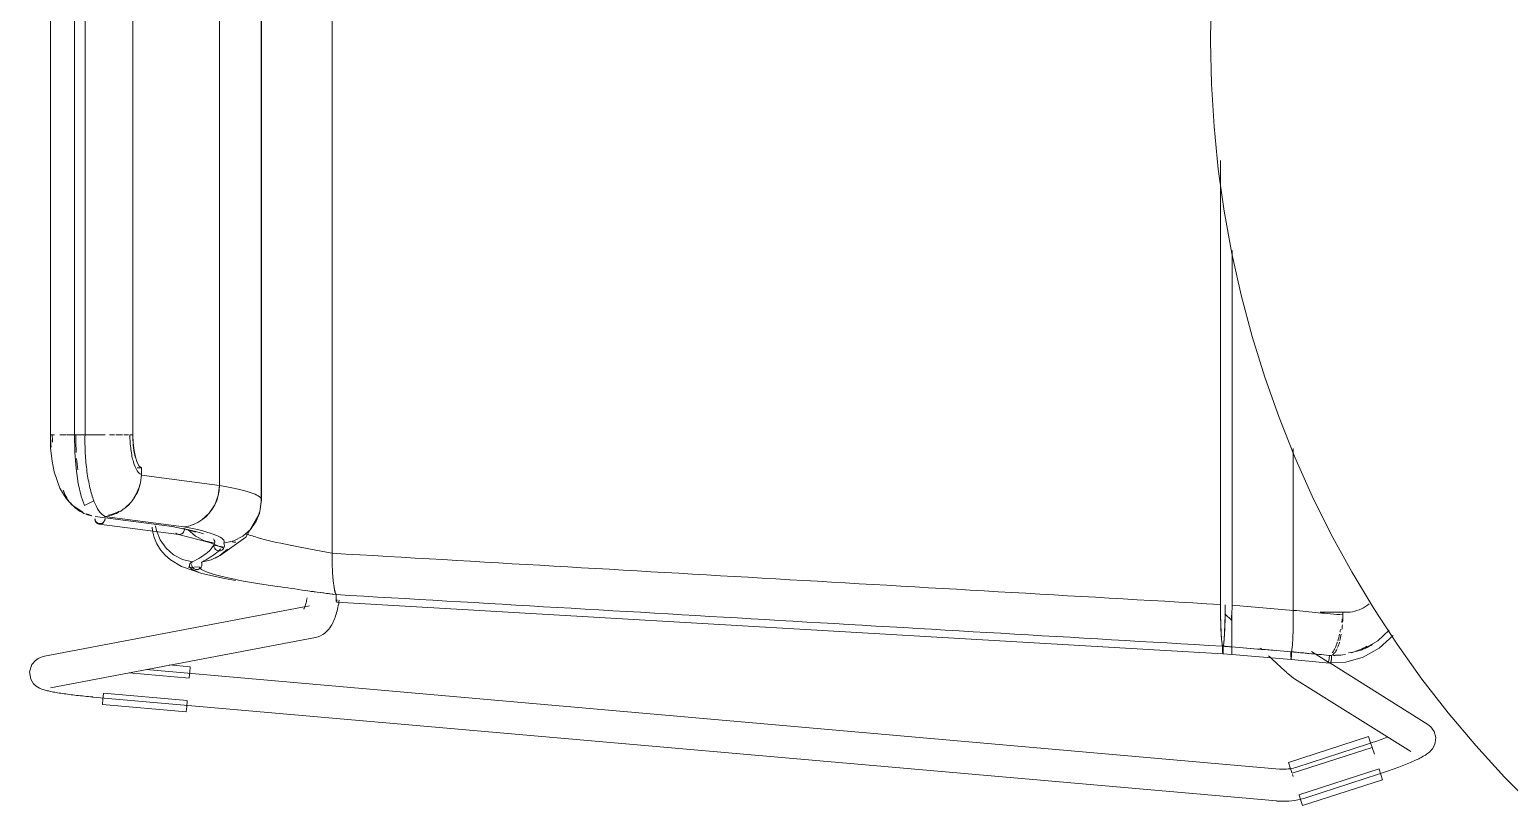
# Model space of a CAD drawing. Header units: millimetres. Extents: x 79795 to 317870, y -36033 to 97293.
# Drawn here: x 174335 to 174889, y 12019 to 12310 of the extents above; entities that cross this region are included whole.
import ezdxf

# ---------------------------------------------------------------- set-up
doc = ezdxf.new("R2010")
doc.units = ezdxf.units.MM
doc.header["$MEASUREMENT"] = 0
doc.layers.add('I-FURN', color=8, linetype='CONTINUOUS', lineweight=9)

msp = doc.modelspace()

# ---------------------------------------------------------------- linework, layer by layer
at = {"layer": 'I-FURN'}
for p, q in [((174448.06, 12497.27), (174448.06, 12113.87)), ((174448.06, 12113.87), (174448.06, 12497.27)), ((174421.55, 12477.97), (174421.55, 12133.18)), ((174421.55, 12133.18), (174421.55, 12477.97)), ((174405.96, 12471.93), (174405.96, 12139.22)), ((174405.96, 12139.22), (174405.96, 12471.93)), ((174342.59, 12453), (174342.59, 12158.15)), ((174351.63, 12453), (174351.63, 12158.15)), ((174355.59, 12158.15), (174355.59, 12453)), ((174373.43, 12453), (174373.43, 12158.15)), ((174373.49, 12158.15), (174373.49, 12453)), ((174421.71, 12133.72), (174421.71, 12438.52)), ((174777.19, 12314.21), (174777.09, 12305.57)), ((174777.09, 12305.57), (174777.41, 12289.58)), ((174777.41, 12289.58), (174778.37, 12273.61)), ((174778.37, 12273.61), (174779.97, 12257.69)), ((174780.79, 12260.89), (174780.79, 12094.62)), ((174780.79, 12094.62), (174780.79, 12260.89)), ((174779.97, 12257.69), (174782.2, 12241.85)), ((174782.2, 12241.85), (174785.07, 12226.11)), ((174785.07, 12226.11), (174788.56, 12210.49)), ((174785.11, 12227.19), (174785.11, 12094.36)), ((174785.11, 12094.36), (174785.11, 12227.19)), ((174788.56, 12210.49), (174792.67, 12195.03)), ((174792.67, 12195.03), (174797.4, 12179.75)), ((174797.4, 12179.75), (174802.73, 12164.66)), ((174802.73, 12164.66), (174808.67, 12149.81)), ((174342.59, 12158.15), (174342.7, 12153.12)), ((174342.59, 12158.15), (174342.76, 12158.15)), ((174344.08, 12158.15), (174342.61, 12158.15)), ((174348.69, 12158.15), (174346.11, 12158.15)), ((174348.84, 12158.15), (174351.87, 12158.15)), ((174351.87, 12158.15), (174348.86, 12158.15)), ((174351.63, 12158.15), (174351.72, 12151.61)), ((174351.63, 12158.15), (174351.7, 12158.15)), ((174355.48, 12158.15), (174351.63, 12158.15)), ((174351.7, 12158.15), (174351.89, 12158.15)), ((174351.89, 12158.15), (174352.2, 12158.15)), ((174352.2, 12158.15), (174352.59, 12158.15)), ((174352.59, 12158.15), (174353.04, 12158.15)), ((174353.04, 12158.15), (174353.53, 12158.15)), ((174353.53, 12158.15), (174354.03, 12158.15)), ((174354.03, 12158.15), (174354.51, 12158.15)), ((174354.51, 12158.15), (174354.92, 12158.15)), ((174354.92, 12158.15), (174355.25, 12158.15)), ((174355.25, 12158.15), (174355.48, 12158.15)), ((174355.56, 12158.15), (174359.56, 12158.15)), ((174359.37, 12158.15), (174355.56, 12158.15)), ((174363.12, 12158.15), (174359.57, 12158.15)), ((174366.59, 12158.15), (174364.75, 12158.15)), ((174369.58, 12158.15), (174367.11, 12158.15)), ((174371.9, 12158.15), (174370.16, 12158.15)), ((174373.6, 12155.11), (174373.49, 12158.15)), ((174373.92, 12152.26), (174373.6, 12155.11)), ((174342.7, 12153.12), (174343.21, 12148.3)), ((174343.21, 12148.3), (174344, 12144.26)), ((174351.72, 12151.61), (174352.21, 12145.48)), ((174374.43, 12149.77), (174373.92, 12152.26)), ((174375.1, 12147.78), (174374.43, 12149.77)), ((174375.89, 12146.43), (174375.1, 12147.78)), ((174808.07, 12092.42), (174808.07, 12152.97)), ((174808.07, 12152.97), (174808.07, 12092.42)), ((174808.67, 12149.81), (174815.19, 12135.2)), ((174344, 12144.26), (174346.12, 12138.21)), ((174352.21, 12145.48), (174353.05, 12139.86)), ((174375.08, 12145.79), (174376.75, 12145.79)), ((174376.75, 12145.79), (174375.89, 12146.43)), ((174376.68, 12143.08), (174376.75, 12145.79)), ((174405.96, 12139.22), (174376.68, 12143.08)), ((174346.12, 12138.21), (174348.52, 12134.33)), ((174353.05, 12139.86), (174354.15, 12135.17)), ((174405.48, 12135.45), (174405.96, 12139.22)), ((174348.52, 12134.33), (174350.81, 12131.86)), ((174350.81, 12131.86), (174354.71, 12129.18)), ((174354.15, 12135.17), (174355.31, 12131.72)), ((174355.31, 12131.72), (174358.85, 12133.48)), ((174402.08, 12128.79), (174404.16, 12131.9)), ((174404.16, 12131.9), (174405.48, 12135.45)), ((174421.71, 12133.72), (174420.91, 12128.68)), ((174421.55, 12133.18), (174421.08, 12129.39)), ((174421.08, 12129.39), (174421.55, 12133.18)), ((174815.19, 12135.2), (174822.3, 12120.86)), ((174354.71, 12129.18), (174354.9, 12129.08)), ((174359.34, 12127.54), (174389.03, 12123.69)), ((174362.87, 12127.08), (174365.31, 12126.76)), ((174362.88, 12127.51), (174392.58, 12123.67)), ((174399.34, 12126.3), (174402.08, 12128.79)), ((174420.84, 12128.53), (174415.73, 12119.88)), ((174419.71, 12125.82), (174417.54, 12122.69)), ((174417.55, 12122.68), (174419.72, 12125.82)), ((174420.91, 12128.68), (174419.54, 12125.51)), ((174421.08, 12129.39), (174419.71, 12125.82)), ((174419.72, 12125.82), (174421.08, 12129.39)), ((174360.9, 12124.7), (174390.67, 12120.84)), ((174380.68, 12123.57), (174380.82, 12122.15)), ((174380.82, 12122.15), (174381.48, 12119.65)), ((174382.34, 12122.3), (174381.97, 12124.04)), ((174381.97, 12124.04), (174382.34, 12122.29)), ((174382.34, 12122.29), (174383.74, 12118.78)), ((174394.54, 12122.44), (174388.25, 12123.82)), ((174389.61, 12121.37), (174390, 12121.08)), ((174390, 12121.08), (174390.44, 12120.89)), ((174390.44, 12120.89), (174390.91, 12120.83)), ((174390.59, 12120.86), (174402.21, 12117.89)), ((174390.91, 12120.83), (174391.38, 12120.89)), ((174391.38, 12120.89), (174391.82, 12121.08)), ((174391.82, 12121.08), (174392.2, 12121.38)), ((174392.2, 12121.38), (174392.5, 12121.76)), ((174392.5, 12121.76), (174392.69, 12122.21)), ((174392.69, 12122.21), (174392.77, 12122.7)), ((174392.77, 12122.7), (174392.74, 12123.2)), ((174394.07, 12122.68), (174396.95, 12120.18)), ((174396.98, 12121.68), (174394.54, 12122.44)), ((174396.95, 12120.18), (174400.34, 12118.42)), ((174414.67, 12120.18), (174411.28, 12118.43)), ((174411.28, 12118.42), (174414.67, 12120.18)), ((174417.54, 12122.69), (174414.67, 12120.18)), ((174414.67, 12120.18), (174417.55, 12122.68)), ((174822.3, 12120.86), (174829.97, 12106.82)), ((174381.48, 12119.65), (174382.51, 12117.28)), ((174382.51, 12117.28), (174383.89, 12115.08)), ((174383.74, 12118.78), (174385.91, 12115.7)), ((174383.89, 12115.08), (174385.57, 12113.11)), ((174385.91, 12115.7), (174388.74, 12113.22)), ((174400.34, 12118.42), (174404.06, 12117.53)), ((174402.21, 12117.89), (174407.53, 12115.72)), ((174403.77, 12116.85), (174407.66, 12116.02)), ((174403.86, 12116.57), (174403.9, 12117.06)), ((174403.89, 12117.06), (174403.86, 12116.56)), ((174403.94, 12116.07), (174403.86, 12116.57)), ((174403.86, 12116.56), (174403.94, 12116.07)), ((174404.06, 12117.53), (174403.89, 12117.06)), ((174403.9, 12117.06), (174404.06, 12117.53)), ((174404.14, 12115.62), (174403.94, 12116.07)), ((174403.94, 12116.07), (174404.14, 12115.62)), ((174404.46, 12115.24), (174404.14, 12115.62)), ((174404.14, 12115.62), (174404.46, 12115.24)), ((174404.86, 12114.95), (174404.46, 12115.24)), ((174404.46, 12115.24), (174404.86, 12114.94)), ((174405.32, 12114.76), (174404.86, 12114.95)), ((174404.86, 12114.94), (174405.32, 12114.75)), ((174405.81, 12114.69), (174405.32, 12114.76)), ((174405.32, 12114.75), (174405.81, 12114.69)), ((174406.3, 12114.76), (174405.81, 12114.69)), ((174405.81, 12114.69), (174406.3, 12114.75)), ((174408.95, 12115.35), (174406.11, 12112.96)), ((174406.11, 12112.94), (174408.95, 12115.35)), ((174415.73, 12119.88), (174406.19, 12112.9)), ((174406.76, 12114.95), (174406.3, 12114.76)), ((174406.3, 12114.75), (174406.76, 12114.94)), ((174407.16, 12115.24), (174406.76, 12114.95)), ((174406.76, 12114.94), (174407.17, 12115.24)), ((174407.48, 12115.62), (174407.16, 12115.24)), ((174407.17, 12115.24), (174407.48, 12115.62)), ((174407.68, 12116.07), (174407.48, 12115.62)), ((174407.48, 12115.62), (174407.68, 12116.07)), ((174407.56, 12117.53), (174411.28, 12118.42)), ((174407.56, 12117.53), (174407.72, 12117.06)), ((174407.73, 12117.06), (174407.56, 12117.53)), ((174407.76, 12116.57), (174407.68, 12116.07)), ((174407.68, 12116.07), (174407.76, 12116.56)), ((174407.72, 12117.06), (174407.76, 12116.57)), ((174407.76, 12116.56), (174407.73, 12117.06)), ((174385.57, 12113.11), (174387.53, 12111.37)), ((174387.53, 12111.37), (174391.65, 12108.86)), ((174388.74, 12113.22), (174392.06, 12111.48)), ((174392.06, 12111.48), (174395.69, 12110.57)), ((174394.77, 12109.66), (174394.44, 12108.5)), ((174395.56, 12109.11), (174395.48, 12109.6)), ((174395.48, 12109.6), (174395.56, 12109.11)), ((174395.52, 12110.1), (174395.69, 12110.57)), ((174395.69, 12110.57), (174395.52, 12110.1)), ((174395.75, 12108.66), (174395.56, 12109.11)), ((174395.56, 12109.11), (174395.75, 12108.65)), ((174399.26, 12109.06), (174399.06, 12108.61)), ((174399.06, 12108.6), (174399.27, 12109.05)), ((174402.79, 12111.31), (174399.17, 12110.52)), ((174399.17, 12110.52), (174402.79, 12111.3)), ((174399.17, 12110.52), (174399.32, 12110.05)), ((174399.33, 12110.05), (174399.17, 12110.52)), ((174399.35, 12109.55), (174399.26, 12109.06)), ((174399.27, 12109.05), (174399.36, 12109.55)), ((174399.32, 12110.05), (174399.35, 12109.55)), ((174399.36, 12109.55), (174399.33, 12110.05)), ((174406.11, 12112.96), (174402.79, 12111.31)), ((174402.79, 12111.3), (174406.11, 12112.94)), ((174406.19, 12112.9), (174404.44, 12112.01)), ((174448.06, 12113.87), (174448.11, 12110.11)), ((174448.12, 12110.1), (174448.06, 12113.8)), ((174448.11, 12110.11), (174448.27, 12106.57)), ((174448.27, 12106.57), (174448.12, 12110.04)), ((174391.65, 12108.86), (174399.27, 12106.19)), ((174394.44, 12108.5), (174398.29, 12108.69)), ((174396.06, 12108.27), (174395.75, 12108.66)), ((174395.75, 12108.65), (174396.06, 12108.26)), ((174396.45, 12107.97), (174396.06, 12108.27)), ((174396.06, 12108.26), (174396.45, 12107.96)), ((174396.91, 12107.77), (174396.45, 12107.97)), ((174396.45, 12107.96), (174396.91, 12107.77)), ((174397.39, 12107.7), (174396.91, 12107.77)), ((174396.91, 12107.77), (174397.39, 12107.69)), ((174397.88, 12107.76), (174397.39, 12107.7)), ((174397.39, 12107.69), (174397.88, 12107.75)), ((174398.34, 12107.94), (174397.88, 12107.76)), ((174397.88, 12107.75), (174398.34, 12107.94)), ((174398.74, 12108.23), (174398.34, 12107.94)), ((174398.34, 12107.94), (174398.74, 12108.23)), ((174399.06, 12108.61), (174398.74, 12108.23)), ((174398.74, 12108.23), (174399.06, 12108.6)), ((174399.27, 12106.19), (174407.79, 12104.3)), ((174407.79, 12104.3), (174411.86, 12103.57)), ((174448.27, 12106.57), (174448.51, 12103.47)), ((174448.51, 12103.47), (174448.27, 12106.52)), ((174448.51, 12103.47), (174448.82, 12100.97)), ((174448.82, 12100.97), (174448.51, 12103.44)), ((174829.97, 12106.82), (174838.19, 12093.1)), ((174448.82, 12100.97), (174449.18, 12099.23)), ((174449.19, 12099.23), (174448.82, 12100.96)), ((174449.18, 12099.23), (174449.59, 12098.32)), ((174449.59, 12098.32), (174449.19, 12099.23)), ((174449.57, 12097.85), (174449.56, 12097.36)), ((174449.56, 12097.35), (174449.57, 12097.85)), ((174449.59, 12098.32), (174449.57, 12097.85)), ((174449.57, 12097.85), (174449.59, 12098.32)), ((174439.69, 12094.06), (174340.4, 12075.24)), ((174437.46, 12092.84), (174437.48, 12092.86)), ((174437.48, 12092.86), (174437.52, 12092.93)), ((174437.52, 12092.93), (174437.57, 12093.02)), ((174437.57, 12093.02), (174437.64, 12093.17)), ((174437.64, 12093.17), (174437.73, 12093.37)), ((174437.73, 12093.37), (174437.83, 12093.6)), ((174437.83, 12093.6), (174437.93, 12093.87)), ((174437.93, 12093.87), (174438.03, 12094.17)), ((174438.03, 12094.17), (174438.14, 12094.51)), ((174438.14, 12094.51), (174438.25, 12094.87)), ((174438.25, 12094.87), (174438.36, 12095.27)), ((174438.36, 12095.27), (174438.46, 12095.69)), ((174438.46, 12095.69), (174438.57, 12096.14)), ((174438.57, 12096.14), (174438.67, 12096.61)), ((174438.67, 12096.61), (174438.77, 12097.1)), ((174449.56, 12097.36), (174449.57, 12096.86)), ((174449.57, 12096.86), (174449.56, 12097.35)), ((174449.57, 12096.86), (174449.59, 12096.41)), ((174449.59, 12096.41), (174449.57, 12096.86)), ((174449.59, 12096.41), (174449.63, 12096.02)), ((174449.63, 12096.02), (174449.59, 12096.41)), ((174449.63, 12096.02), (174449.67, 12095.73)), ((174449.67, 12095.72), (174449.63, 12096.02)), ((174449.77, 12095.46), (174449.83, 12095.52)), ((174449.83, 12095.52), (174449.77, 12095.46)), ((174781.68, 12076.17), (174449.77, 12095.46)), ((174449.88, 12095.71), (174449.92, 12096)), ((174449.92, 12095.99), (174449.88, 12095.7)), ((174449.92, 12096), (174449.96, 12096.38)), ((174449.96, 12096.37), (174449.92, 12095.99)), ((174449.96, 12092.22), (174450.13, 12092.86)), ((174450.13, 12092.86), (174450.28, 12093.52)), ((174450.28, 12093.52), (174450.42, 12094.19)), ((174450.42, 12094.19), (174450.56, 12094.87)), ((174450.56, 12094.87), (174450.68, 12095.56)), ((174450.68, 12095.56), (174450.8, 12096.27)), ((174780.79, 12094.62), (174780.82, 12090.84)), ((174782.55, 12090.83), (174782.58, 12094.51)), ((174785.11, 12094.36), (174785.1, 12090.57)), ((174785.1, 12090.57), (174785.11, 12094.36)), ((174808.05, 12088.65), (174808.07, 12092.42)), ((174838.19, 12093.1), (174846.96, 12079.72)), ((174447.62, 12086.44), (174447.94, 12086.98)), ((174447.94, 12086.98), (174448.23, 12087.51)), ((174448.23, 12087.51), (174448.5, 12088.07)), ((174448.5, 12088.07), (174448.75, 12088.63)), ((174448.75, 12088.63), (174448.99, 12089.2)), ((174448.99, 12089.2), (174449.21, 12089.78)), ((174449.21, 12089.78), (174449.42, 12090.37)), ((174449.42, 12090.37), (174449.61, 12090.97)), ((174449.61, 12090.97), (174449.79, 12091.59)), ((174449.79, 12091.59), (174449.96, 12092.22)), ((174780.82, 12090.84), (174780.89, 12087.27)), ((174780.89, 12087.27), (174781.02, 12084.14)), ((174782.35, 12084.16), (174782.47, 12087.28)), ((174782.43, 12091.13), (174785.1, 12088.56)), ((174782.47, 12087.28), (174782.55, 12090.83)), ((174784.99, 12087.01), (174784.98, 12090.57)), ((174784.98, 12090.57), (174784.99, 12087.01)), ((174785.1, 12087), (174785.09, 12083.87)), ((174785.09, 12083.87), (174785.1, 12087)), ((174785.1, 12090.57), (174785.1, 12087.01)), ((174785.1, 12087), (174785.1, 12090.57)), ((174807.97, 12085.12), (174808.05, 12088.56)), ((174808.05, 12088.56), (174807.97, 12085.05)), ((174808.07, 12092.3), (174808.05, 12088.65)), ((174818.11, 12091.71), (174827.87, 12091.71)), ((174826.63, 12091.76), (174826.63, 12090.72)), ((174342.64, 12063.45), (174441.93, 12082.27)), ((174441.93, 12082.27), (174442.91, 12082.52)), ((174442.91, 12082.52), (174443.81, 12082.89)), ((174443.81, 12082.89), (174444.6, 12083.33)), ((174444.6, 12083.33), (174445.29, 12083.81)), ((174445.29, 12083.81), (174445.88, 12084.32)), ((174445.88, 12084.32), (174446.4, 12084.84)), ((174446.4, 12084.84), (174446.86, 12085.37)), ((174446.86, 12085.37), (174447.26, 12085.9)), ((174447.26, 12085.9), (174447.62, 12086.44)), ((174781.02, 12084.14), (174781.18, 12081.64)), ((174781.18, 12081.64), (174781.37, 12079.89)), ((174781.99, 12079.91), (174782.18, 12081.66)), ((174782.18, 12081.66), (174782.35, 12084.16)), ((174785.01, 12081.39), (174784.99, 12083.89)), ((174784.99, 12083.88), (174785.01, 12081.38)), ((174785.02, 12079.64), (174785.01, 12081.39)), ((174785.01, 12081.38), (174785.02, 12079.63)), ((174785.08, 12081.37), (174785.06, 12079.62)), ((174785.06, 12079.62), (174785.08, 12081.37)), ((174785.09, 12083.87), (174785.08, 12081.37)), ((174785.08, 12081.37), (174785.09, 12083.87)), ((174807.71, 12079.54), (174807.86, 12082.02)), ((174807.86, 12081.98), (174807.71, 12079.54)), ((174807.86, 12082.02), (174807.97, 12085.12)), ((174807.97, 12085.05), (174807.86, 12082.02)), ((174839.7, 12081), (174843.92, 12085.03)), ((174840.28, 12078.32), (174845.43, 12083.06)), ((174781.37, 12079.89), (174781.58, 12079)), ((174781.58, 12079), (174781.57, 12078.53)), ((174781.57, 12078.53), (174781.57, 12078.04)), ((174781.57, 12078.04), (174781.58, 12077.55)), ((174781.58, 12077.55), (174781.59, 12077.1)), ((174781.59, 12077.1), (174781.61, 12076.72)), ((174781.61, 12076.72), (174781.63, 12076.42)), ((174781.63, 12076.42), (174781.66, 12076.23)), ((174781.66, 12076.23), (174781.68, 12076.17)), ((174781.68, 12076.17), (174781.71, 12076.24)), ((174781.68, 12076.16), (174785.04, 12075.9)), ((174781.71, 12076.24), (174781.74, 12076.43)), ((174781.74, 12076.43), (174781.76, 12076.72)), ((174781.76, 12076.72), (174781.78, 12077.1)), ((174781.78, 12079.01), (174781.99, 12079.91)), ((174781.79, 12078.54), (174781.78, 12079.01)), ((174781.78, 12077.1), (174781.79, 12077.56)), ((174781.79, 12078.05), (174781.79, 12078.54)), ((174781.79, 12077.56), (174781.79, 12078.05)), ((174785.03, 12078.27), (174785.04, 12078.74)), ((174785.04, 12078.74), (174785.03, 12078.27)), ((174785.03, 12077.77), (174785.03, 12078.27)), ((174785.03, 12078.27), (174785.03, 12077.77)), ((174785.03, 12077.28), (174785.03, 12077.77)), ((174785.03, 12077.77), (174785.03, 12077.28)), ((174785.04, 12076.83), (174785.03, 12077.28)), ((174785.03, 12077.28), (174785.04, 12076.83)), ((174785.04, 12076.45), (174785.04, 12076.83)), ((174785.04, 12076.83), (174785.04, 12076.44)), ((174785.04, 12076.15), (174785.04, 12076.45)), ((174785.04, 12076.44), (174785.04, 12076.15)), ((174785.05, 12076.15), (174785.04, 12075.96)), ((174785.04, 12075.97), (174785.04, 12076.15)), ((174785.04, 12076.15), (174785.04, 12075.96)), ((174785.04, 12075.96), (174785.05, 12076.15)), ((174785.04, 12075.9), (174785.04, 12075.97)), ((174785.04, 12075.96), (174785.04, 12075.9)), ((174785.04, 12075.96), (174785.04, 12075.89)), ((174785.04, 12075.89), (174785.04, 12075.96)), ((174807.24, 12074.07), (174785.04, 12075.89)), ((174785.06, 12079.62), (174785.05, 12078.73)), ((174785.05, 12078.73), (174785.06, 12079.62)), ((174785.05, 12078.73), (174785.05, 12078.26)), ((174785.05, 12078.26), (174785.05, 12078.73)), ((174785.05, 12078.26), (174785.05, 12077.77)), ((174785.05, 12077.76), (174785.05, 12078.26)), ((174785.05, 12077.77), (174785.05, 12077.28)), ((174785.05, 12077.27), (174785.05, 12077.76)), ((174785.05, 12077.28), (174785.05, 12076.83)), ((174785.05, 12076.82), (174785.05, 12077.27)), ((174785.05, 12076.83), (174785.05, 12076.44)), ((174785.05, 12076.44), (174785.05, 12076.82)), ((174785.05, 12076.44), (174785.05, 12076.15)), ((174785.05, 12076.15), (174785.05, 12076.44)), ((174796.29, 12077.8), (174795.78, 12078.28)), ((174807.14, 12076.43), (174807.15, 12076.91)), ((174807.15, 12076.9), (174807.14, 12076.43)), ((174807.14, 12076.43), (174807.14, 12075.93)), ((174807.14, 12075.94), (174807.14, 12076.43)), ((174807.14, 12075.45), (174807.14, 12075.94)), ((174807.14, 12075.93), (174807.14, 12075.44)), ((174807.34, 12076.92), (174807.53, 12077.81)), ((174807.53, 12077.8), (174807.34, 12076.92)), ((174807.34, 12076.45), (174807.34, 12076.92)), ((174807.34, 12076.92), (174807.34, 12076.45)), ((174807.35, 12075.95), (174807.34, 12076.45)), ((174807.34, 12076.45), (174807.35, 12075.95)), ((174807.34, 12075.46), (174807.35, 12075.95)), ((174807.35, 12075.95), (174807.34, 12075.46)), ((174807.53, 12077.81), (174807.71, 12079.54)), ((174807.71, 12079.52), (174807.53, 12077.81)), ((174821.33, 12072.95), (174814.88, 12076.99)), ((174833.87, 12077.63), (174839.7, 12081)), ((174834.27, 12074.93), (174840.28, 12078.32)), ((174846.96, 12079.72), (174856.26, 12066.7)), ((174335.64, 12072.1), (174334.81, 12069.35)), ((174335.64, 12072.1), (174336.97, 12073.68)), ((174336.97, 12073.68), (174338.05, 12074.43)), ((174338.05, 12074.43), (174338.85, 12074.8)), ((174338.85, 12074.8), (174339.47, 12075.02)), ((174339.47, 12075.02), (174339.99, 12075.15)), ((174339.99, 12075.15), (174340.4, 12075.24)), ((174802.86, 12032.98), (174378.51, 12070.26)), ((174394.99, 12071.31), (174387.09, 12072)), ((174394.99, 12071.31), (174394.81, 12069.27)), ((174799.26, 12074.98), (174798.77, 12075.44)), ((174799.73, 12074.54), (174799.26, 12074.98)), ((174800.2, 12074.1), (174799.73, 12074.54)), ((174800.67, 12073.66), (174800.2, 12074.1)), ((174801.12, 12073.24), (174800.67, 12073.66)), ((174801.56, 12072.83), (174801.12, 12073.24)), ((174802, 12072.42), (174801.56, 12072.83)), ((174802.42, 12072.03), (174802, 12072.42)), ((174802.84, 12071.65), (174802.42, 12072.03)), ((174803.24, 12071.28), (174802.84, 12071.65)), ((174803.63, 12070.93), (174803.24, 12071.28)), ((174804.01, 12070.58), (174803.63, 12070.93)), ((174804.37, 12070.26), (174804.01, 12070.58)), ((174804.72, 12069.94), (174804.37, 12070.26)), ((174807.16, 12074.99), (174807.14, 12075.45)), ((174807.14, 12075.44), (174807.16, 12074.99)), ((174807.17, 12074.61), (174807.19, 12074.32)), ((174807.19, 12074.32), (174807.17, 12074.61)), ((174807.19, 12074.32), (174807.22, 12074.13)), ((174807.22, 12074.13), (174807.19, 12074.32)), ((174807.22, 12074.13), (174807.24, 12074.07)), ((174807.24, 12074.07), (174807.22, 12074.13)), ((174807.27, 12074.14), (174807.24, 12074.07)), ((174807.24, 12074.07), (174807.27, 12074.13)), ((174821.73, 12072.64), (174807.24, 12074.07)), ((174807.27, 12074.13), (174807.29, 12074.32)), ((174807.29, 12074.32), (174807.31, 12074.62)), ((174807.31, 12074.62), (174807.29, 12074.33)), ((174807.33, 12075.01), (174807.31, 12074.62)), ((174807.31, 12074.62), (174807.33, 12075)), ((174807.33, 12075), (174807.34, 12075.46)), ((174807.34, 12075.46), (174807.33, 12075.01)), ((174820.84, 12072.77), (174827.75, 12073.05)), ((174858.47, 12049.68), (174821.7, 12072.71)), ((174827.75, 12073.05), (174834.27, 12074.93)), ((174334.81, 12069.35), (174335.29, 12066.59)), ((174335.29, 12066.59), (174336.33, 12064.94)), ((174336.33, 12064.94), (174337.24, 12064.08)), ((174372.14, 12069.05), (174394.62, 12067.08)), ((174394.81, 12069.27), (174394.63, 12067.2)), ((174805.06, 12069.64), (174804.72, 12069.94)), ((174805.38, 12069.35), (174805.06, 12069.64)), ((174805.69, 12069.08), (174805.38, 12069.35)), ((174805.99, 12068.82), (174805.69, 12069.08)), ((174806.26, 12068.58), (174805.99, 12068.82)), ((174806.53, 12068.35), (174806.26, 12068.58)), ((174806.78, 12068.13), (174806.53, 12068.35)), ((174807.02, 12067.93), (174806.78, 12068.13)), ((174807.25, 12067.74), (174807.02, 12067.93)), ((174807.48, 12067.56), (174807.25, 12067.74)), ((174807.7, 12067.39), (174807.48, 12067.56)), ((174807.93, 12067.22), (174807.7, 12067.39)), ((174808.19, 12067.03), (174807.93, 12067.22)), ((174808.51, 12066.82), (174808.19, 12067.03)), ((174808.51, 12066.82), (174852.09, 12039.51)), ((174856.26, 12066.7), (174866.06, 12054.06)), ((174337.24, 12064.08), (174337.95, 12063.61)), ((174337.95, 12063.61), (174338.51, 12063.3)), ((174338.51, 12063.3), (174338.98, 12063.09)), ((174338.98, 12063.09), (174339.41, 12062.92)), ((174339.41, 12062.92), (174339.81, 12062.78)), ((174339.81, 12062.78), (174340.21, 12062.65)), ((174340.21, 12062.65), (174340.6, 12062.54)), ((174340.6, 12062.54), (174341.01, 12062.43)), ((174341.01, 12062.43), (174341.42, 12062.32)), ((174341.42, 12062.32), (174341.85, 12062.22)), ((174341.85, 12062.22), (174342.29, 12062.13)), ((174342.29, 12062.13), (174342.75, 12062.03)), ((174342.75, 12062.03), (174343.23, 12061.93)), ((174343.23, 12061.93), (174343.72, 12061.84)), ((174343.72, 12061.84), (174344.24, 12061.74)), ((174344.24, 12061.74), (174344.77, 12061.65)), ((174344.77, 12061.65), (174345.32, 12061.56)), ((174345.32, 12061.56), (174345.89, 12061.47)), ((174345.89, 12061.47), (174346.48, 12061.37)), ((174346.48, 12061.37), (174347.08, 12061.28)), ((174347.08, 12061.28), (174347.7, 12061.19)), ((174347.7, 12061.19), (174348.33, 12061.1)), ((174348.33, 12061.1), (174348.98, 12061.01)), ((174348.98, 12061.01), (174349.65, 12060.93)), ((174349.65, 12060.93), (174350.32, 12060.84)), ((174350.32, 12060.84), (174351.01, 12060.75)), ((174351.01, 12060.75), (174351.71, 12060.67)), ((174351.71, 12060.67), (174352.42, 12060.59)), ((174352.42, 12060.59), (174353.13, 12060.5)), ((174353.13, 12060.5), (174353.86, 12060.42)), ((174353.86, 12060.42), (174354.59, 12060.35)), ((174354.59, 12060.35), (174355.33, 12060.27)), ((174355.33, 12060.27), (174356.08, 12060.2)), ((174356.08, 12060.2), (174356.83, 12060.12)), ((174356.83, 12060.12), (174357.58, 12060.05)), ((174357.58, 12060.05), (174358.33, 12059.99)), ((174358.33, 12059.99), (174358.49, 12059.97)), ((174358.49, 12059.97), (174801.81, 12021.03)), ((174362.09, 12057.16), (174362.27, 12059.2)), ((174362.27, 12059.2), (174362.45, 12061.27)), ((174393.88, 12058.63), (174362.46, 12061.39)), ((174393.5, 12054.4), (174362.09, 12057.16)), ((174393.68, 12056.44), (174393.5, 12054.4)), ((174393.86, 12058.51), (174393.68, 12056.44)), ((174866.06, 12054.06), (174876.37, 12041.82)), ((174859.59, 12048.79), (174858.47, 12049.68)), ((174859.59, 12048.79), (174860.81, 12047.06)), ((174836.28, 12045.15), (174806.27, 12035.46)), ((174836.23, 12042.43), (174809.42, 12033.72)), ((174836.56, 12042.54), (174836.23, 12042.43)), ((174836.28, 12045.15), (174836.91, 12043.2)), ((174837.25, 12042.77), (174836.56, 12042.54)), ((174836.91, 12043.2), (174837.55, 12041.23)), ((174837.94, 12043), (174837.25, 12042.77)), ((174838.63, 12043.23), (174837.94, 12043)), ((174839.31, 12043.47), (174838.63, 12043.23)), ((174839.98, 12043.7), (174839.31, 12043.47)), ((174840.65, 12043.94), (174839.98, 12043.7)), ((174841.3, 12044.17), (174840.65, 12043.94)), ((174841.95, 12044.41), (174841.3, 12044.17)), ((174842.59, 12044.64), (174841.95, 12044.41)), ((174843.21, 12044.88), (174842.59, 12044.64)), ((174861.23, 12042.85), (174860.7, 12041.47)), ((174860.81, 12047.06), (174861.4, 12044.83)), ((174861.4, 12044.83), (174861.23, 12042.85)), ((174807.58, 12031.42), (174837.59, 12041.11)), ((174838.42, 12038.53), (174837.62, 12041.01)), ((174855.48, 12037.09), (174855.02, 12036.86)), ((174855.92, 12037.31), (174855.48, 12037.09)), ((174856.34, 12037.54), (174855.92, 12037.31)), ((174856.76, 12037.77), (174856.34, 12037.54)), ((174857.16, 12038.01), (174856.76, 12037.77)), ((174857.55, 12038.25), (174857.16, 12038.01)), ((174857.93, 12038.51), (174857.55, 12038.25)), ((174858.32, 12038.79), (174857.93, 12038.51)), ((174858.73, 12039.1), (174858.32, 12038.79)), ((174859.15, 12039.47), (174858.73, 12039.1)), ((174859.62, 12039.93), (174859.15, 12039.47)), ((174860.14, 12040.56), (174859.62, 12039.93)), ((174860.7, 12041.47), (174860.14, 12040.56)), ((174876.37, 12041.82), (174887.16, 12030.01)), ((174802.88, 12032.97), (174802.86, 12032.98)), ((174803.54, 12032.93), (174802.88, 12032.97)), ((174804.2, 12032.91), (174803.54, 12032.93)), ((174804.87, 12032.92), (174804.2, 12032.91)), ((174805.53, 12032.96), (174804.87, 12032.92)), ((174806.19, 12033.02), (174805.53, 12032.96)), ((174806.84, 12033.11), (174806.19, 12033.02)), ((174806.9, 12033.51), (174806.27, 12035.46)), ((174807.49, 12033.22), (174806.84, 12033.11)), ((174807.27, 12032.39), (174806.9, 12033.51)), ((174807.54, 12031.54), (174807.27, 12032.39)), ((174808.14, 12033.36), (174807.49, 12033.22)), ((174808.78, 12033.53), (174808.14, 12033.36)), ((174809.42, 12033.72), (174808.78, 12033.53)), ((174840.19, 12033.04), (174810.19, 12023.35)), ((174840.23, 12032.92), (174840.87, 12030.95)), ((174841.14, 12031.42), (174840.4, 12031.17)), ((174841.87, 12031.66), (174841.14, 12031.42)), ((174842.61, 12031.91), (174841.87, 12031.66)), ((174843.33, 12032.16), (174842.61, 12031.91)), ((174844.06, 12032.41), (174843.33, 12032.16)), ((174844.77, 12032.67), (174844.06, 12032.41)), ((174845.48, 12032.92), (174844.77, 12032.67)), ((174846.18, 12033.18), (174845.48, 12032.92)), ((174846.87, 12033.43), (174846.18, 12033.18)), ((174847.54, 12033.69), (174846.87, 12033.43)), ((174848.21, 12033.94), (174847.54, 12033.69)), ((174848.86, 12034.19), (174848.21, 12033.94)), ((174849.5, 12034.45), (174848.86, 12034.19)), ((174850.13, 12034.7), (174849.5, 12034.45)), ((174850.74, 12034.94), (174850.13, 12034.7)), ((174851.34, 12035.19), (174850.74, 12034.94)), ((174851.91, 12035.44), (174851.34, 12035.19)), ((174852.48, 12035.68), (174851.91, 12035.44)), ((174853.02, 12035.92), (174852.48, 12035.68)), ((174853.55, 12036.16), (174853.02, 12035.92)), ((174854.06, 12036.39), (174853.55, 12036.16)), ((174854.55, 12036.63), (174854.06, 12036.39)), ((174855.02, 12036.86), (174854.55, 12036.63)), ((174807.99, 12030.16), (174807.71, 12031.01)), ((174841.5, 12029), (174811.49, 12019.31)), ((174813.12, 12022.31), (174839.94, 12031.02)), ((174840.4, 12031.17), (174839.94, 12031.02)), ((174840.87, 12030.95), (174841.5, 12029)), ((174887.16, 12030.01), (174898.41, 12018.63)), ((174801.81, 12021.02), (174802.95, 12020.95)), ((174802.95, 12020.95), (174804.09, 12020.91)), ((174804.09, 12020.91), (174805.23, 12020.93)), ((174805.23, 12020.93), (174806.37, 12020.99)), ((174806.37, 12020.99), (174807.51, 12021.09)), ((174807.51, 12021.09), (174808.64, 12021.24)), ((174808.64, 12021.24), (174809.77, 12021.44)), ((174809.77, 12021.44), (174810.88, 12021.68)), ((174810.86, 12021.26), (174810.22, 12023.23)), ((174811.49, 12019.31), (174810.86, 12021.26)), ((174810.88, 12021.68), (174811.99, 12021.97)), ((174811.99, 12021.97), (174813.08, 12022.29)), ((174813.08, 12022.29), (174813.12, 12022.31))]:
    msp.add_line(p, q, dxfattribs=at)
for centre, major_axis, ratio, start_param, end_param in [((174346.87, 12158.15), (0, -12.4), 0.287441, 4.712389, 4.932602), ((174358.34, 12158.15), (-15.75, 0), 0.000004, 2.669107, 2.851347), ((174390.89, 12139.35), (0, 15.78), 0.955139, 3.737469, 4.704147), ((174390.89, 12139.35), (0, 15.78), 0.955139, 3.499117, 3.737346), ((174390.9, 12122.79), (0, 1.96), 0.955139, 2.379629, 4.923331), ((174390.89, 12139.35), (0, 15.78), 0.955139, 3.254129, 3.495629)]:
    msp.add_ellipse(centre, major_axis=major_axis, ratio=ratio, start_param=start_param, end_param=end_param, dxfattribs=at)
for points in [[(174342.87, 12153.55), (174342.74, 12155.02), (174342.67, 12156.57), (174342.68, 12158.15)], [(174352.26, 12151.55), (174352.15, 12153.73), (174352.12, 12155.93), (174352.16, 12158.15)], [(174376.67, 12143.33), (174376.11, 12143.45), (174375.01, 12144.4), (174373.61, 12147.72), (174372.65, 12152.52), (174372.39, 12156.25), (174372.36, 12158.15)], [(174373.44, 12157.31), (174373.5, 12154.53), (174373.86, 12151.99), (174374.38, 12149.77)], [(174352.84, 12144.99), (174352.66, 12146.41), (174352.49, 12147.86), (174352.38, 12149.33)], [(174362.88, 12127.51), (174364.12, 12127.66), (174366.5, 12128.24), (174369.84, 12130.01), (174372.67, 12132.54), (174374.87, 12135.68), (174376.28, 12139.28), (174376.64, 12141.78), (174376.68, 12143.08)], [(174362.89, 12127.72), (174362.16, 12128.07), (174360.75, 12129.38), (174359.49, 12131.85), (174358.92, 12133.31)], [(174421.55, 12133.18), (174421.65, 12133.36), (174421.71, 12133.54), (174421.71, 12133.72)], [(174358, 12127.98), (174357.32, 12128.14), (174356.65, 12128.34), (174355.99, 12128.59)], [(174368.39, 12129.5), (174367.13, 12128.8), (174365.77, 12128.4), (174364.38, 12128.06)], [(174399.9, 12121.07), (174398.01, 12121.73), (174395.2, 12122.38), (174392.16, 12123.04)], [(174407.56, 12117.53), (174408.11, 12118.56), (174406.14, 12120.6), (174398.08, 12122.65), (174392.58, 12123.67)], [(174404.06, 12117.53), (174404.35, 12118.08), (174404.21, 12118.62), (174403.64, 12119.17)], [(174412.03, 12117.92), (174411.56, 12117.98), (174411.09, 12118.03), (174410.63, 12118.09)], [(174614.3, 12104.21), (174558.84, 12107.4), (174503.42, 12110.6), (174448.06, 12113.8)], [(174780.79, 12094.62), (174725.26, 12097.82), (174669.73, 12101.01), (174614.3, 12104.21)], [(174449.57, 12098.34), (174446.45, 12098.73), (174443.29, 12099.13), (174440.17, 12099.53)], [(174449.59, 12098.32), (174504.82, 12095.1), (174615.42, 12088.66), (174726.18, 12082.22), (174781.58, 12079)], [(174796.6, 12093.33), (174792.77, 12093.67), (174788.94, 12094.01), (174785.11, 12094.36)], [(174808.07, 12092.3), (174804.25, 12092.64), (174800.43, 12092.98), (174796.6, 12093.33)], [(174826.63, 12090.72), (174823.6, 12090.98), (174817.46, 12091.52), (174811.21, 12092.11), (174808.07, 12092.42)], [(174826.21, 12087.88), (174826.28, 12088.35), (174826.33, 12088.83), (174826.38, 12089.3)], [(174826.46, 12087), (174826.41, 12086.39), (174826.34, 12085.79), (174826.27, 12085.2)], [(174826.63, 12090.72), (174826.62, 12089.77), (174826.58, 12088.84), (174826.53, 12087.94)], [(174828.14, 12091.71), (174827.64, 12091.7), (174827.13, 12091.72), (174826.63, 12091.76)], [(174824.71, 12080.93), (174824.96, 12081.74), (174825.19, 12082.61), (174825.41, 12083.53)], [(174826.02, 12083.51), (174825.88, 12082.67), (174825.72, 12081.86), (174825.53, 12081.13)], [(174825.56, 12084.19), (174825.63, 12084.52), (174825.7, 12084.86), (174825.77, 12085.2)], [(174785.05, 12078.73), (174784.47, 12078.78), (174783.32, 12078.87), (174782.16, 12078.96), (174781.58, 12079)], [(174781.78, 12079.01), (174781.8, 12078.42), (174781.8, 12076.91), (174781.72, 12076.17), (174781.68, 12076.16)], [(174785.04, 12078.74), (174784.49, 12078.79), (174783.41, 12078.88), (174782.32, 12078.97), (174781.78, 12079.01)], [(174785.05, 12078.73), (174788.77, 12078.43), (174796.2, 12077.83), (174803.63, 12077.22), (174807.34, 12076.92)], [(174822.29, 12075.48), (174819.85, 12075.72), (174814.9, 12076.2), (174809.86, 12076.68), (174807.34, 12076.92)], [(174814.23, 12076.2), (174811.95, 12076.43), (174809.65, 12076.66), (174807.34, 12076.89)], [(174824.46, 12078.03), (174824.13, 12077.34), (174823.43, 12076.19), (174822.68, 12075.63), (174822.29, 12075.48)], [(174822.65, 12076.49), (174822.97, 12076.9), (174823.29, 12077.42), (174823.6, 12078.06)], [(174823.12, 12075.52), (174824.02, 12075.54), (174824.92, 12075.6), (174825.81, 12075.7)], [(174823.72, 12078.31), (174824.01, 12078.95), (174824.29, 12079.69), (174824.55, 12080.51)], [(174827.57, 12075.83), (174826.34, 12075.63), (174825.08, 12075.6), (174823.82, 12075.59)], [(174825.35, 12080.46), (174825.14, 12079.73), (174824.9, 12079.09), (174824.66, 12078.5)], [(174820.99, 12072.83), (174821.03, 12072.87), (174821.13, 12072.99), (174821.26, 12073.29), (174821.38, 12073.67), (174821.47, 12074.13), (174821.53, 12074.62), (174821.57, 12075.12), (174821.56, 12075.43), (174821.56, 12075.58)]]:
    msp.add_open_spline(points, degree=3, dxfattribs=at)
for points, knots in [([(174358.85, 12133.48), (174358.31, 12134.9), (174357.31, 12138.23), (174356.22, 12144.29), (174355.59, 12151.15), (174355.52, 12155.8), (174355.56, 12158.15)], [0.3397465, 0.3397465, 0.3397465, 0.3397465, 0.5, 0.6666667, 0.8333333, 0.9999948, 0.9999948, 0.9999948, 0.9999948]), ([(174347.43, 12137.28), (174347.62, 12136.76), (174348.18, 12135.42), (174348.92, 12134.16), (174349.45, 12133.44)], [0.260519, 0.260519, 0.260519, 0.260519, 0.3333333, 0.4544474, 0.4544474, 0.4544474, 0.4544474]), ([(174376.11, 12139.49), (174375.79, 12138.28), (174374.36, 12134.78), (174371.91, 12131.48), (174369.76, 12130.35)], [-0.8309955, -0.8309955, -0.8309955, -0.8309955, -0.6666667, -0.3333333, -0.3333333, -0.3333333, -0.3333333]), ([(174421.71, 12133.72), (174421.71, 12134.55), (174419.32, 12136.38), (174411.68, 12138.21), (174405.96, 12139.22)], [0.0892847, 0.0892847, 0.0892847, 0.0892847, 0.5, 1, 1, 1, 1]), ([(174350.08, 12132.64), (174350.87, 12131.7), (174352.69, 12130.02), (174355.5, 12128.43), (174357.42, 12127.96), (174358.15, 12127.8)], [0.5, 0.5, 0.5, 0.5, 0.6666667, 0.8333333, 0.9365189, 0.9365189, 0.9365189, 0.9365189]), ([(174359.3, 12126.66), (174359.29, 12126.52), (174359.31, 12126.3), (174359.38, 12126), (174359.47, 12125.74), (174359.66, 12125.42), (174359.95, 12125.1), (174360.3, 12124.87), (174360.65, 12124.73), (174360.96, 12124.68), (174361.24, 12124.68), (174361.5, 12124.71), (174361.75, 12124.79), (174362.01, 12124.9), (174362.32, 12125.09), (174362.64, 12125.41), (174362.88, 12125.81), (174362.99, 12126.17), (174363.04, 12126.43), (174363.06, 12126.59), (174363.06, 12126.66)], [0.1111111, 0.1111111, 0.1111111, 0.1111111, 0.1666667, 0.1944444, 0.2222222, 0.2777778, 0.3333333, 0.3888889, 0.4444444, 0.4791667, 0.5138889, 0.5486111, 0.5833333, 0.6180556, 0.6527778, 0.7222222, 0.7916667, 0.8263889, 0.8611111, 0.8888889, 0.8888889, 0.8888889, 0.8888889]), ([(174362.97, 12126.26), (174362.93, 12126.15), (174362.83, 12125.91), (174362.55, 12125.5), (174362.01, 12125.05), (174361.14, 12124.79), (174360.35, 12125.02), (174359.84, 12125.42), (174359.55, 12125.8), (174359.36, 12126.26), (174359.32, 12126.59), (174359.31, 12126.75)], [-0.8125, -0.8125, -0.8125, -0.8125, -0.765625, -0.71875, -0.625, -0.5, -0.375, -0.3125, -0.25, -0.1875, -0.125, -0.125, -0.125, -0.125]), ([(174448.06, 12113.87), (174442.67, 12114.85), (174431.89, 12116.79), (174421.18, 12119.23), (174416.93, 12120.69), (174415.78, 12121.17)], [0, 0, 0, 0, 0.25, 0.5, 0.625, 0.625, 0.625, 0.625]), ([(174395.69, 12110.57), (174398.09, 12111.73), (174401.52, 12113.82), (174403.3, 12115.92), (174403.77, 12116.85)], [0, 0, 0, 0, 0.5, 0.9025383, 0.9025383, 0.9025383, 0.9025383]), ([(174399.17, 12110.52), (174401.58, 12111.69), (174404.24, 12113.32), (174405.91, 12114.94), (174406.3, 12115.4)], [0, 0, 0, 0, 0.5, 0.6963068, 0.6963068, 0.6963068, 0.6963068]), ([(174397.9, 12106.8), (174397.27, 12107.03), (174394.36, 12108.29), (174394.13, 12109.55), (174395.69, 12110.57)], [0.6929173, 0.6929173, 0.6929173, 0.6929173, 0.75, 1, 1, 1, 1]), ([(174449.59, 12098.32), (174442.04, 12099.34), (174426.82, 12101.37), (174408.39, 12104.42), (174400.09, 12106.86), (174398.49, 12108.28), (174398.29, 12108.69)], [0, 0, 0, 0, 0.25, 0.5, 0.75, 0.8499411, 0.8499411, 0.8499411, 0.8499411]), ([(174781.58, 12079), (174781.44, 12079.28), (174781.23, 12080.67), (174781.01, 12084.03), (174780.89, 12087.19), (174780.81, 12090.8), (174780.79, 12093.35), (174780.79, 12094.62)], [-1, -1, -1, -1, -0.666667, -0.5, -0.333333, -0.166667, 0, 0, 0, 0]), ([(174782.58, 12094.51), (174782.58, 12092), (174782.52, 12088.23), (174782.35, 12084.04), (174782.14, 12080.69), (174781.93, 12079.3), (174781.78, 12079.01)], [-0.996036, -0.996036, -0.996036, -0.996036, -0.6666667, -0.5, -0.3333333, 0, 0, 0, 0]), ([(174836.52, 12094.87), (174835.61, 12094.11), (174832.61, 12092.18), (174829.01, 12091.55), (174826.63, 12091.76)], [0.5, 0.5, 0.5, 0.5, 0.6666667, 1, 1, 1, 1]), ([(174781.68, 12076.16), (174781.66, 12076.17), (174781.64, 12076.3), (174781.61, 12076.7), (174781.59, 12077.08), (174781.58, 12077.54), (174781.57, 12078.03), (174781.57, 12078.54), (174781.58, 12078.85), (174781.58, 12079)], [-0.498493, -0.498493, -0.498493, -0.498493, -0.375, -0.3125, -0.25, -0.1875, -0.125, -0.0625, 0, 0, 0, 0]), ([(174785.04, 12078.74), (174788.73, 12078.43), (174794.06, 12077.99), (174799.39, 12077.55), (174801.04, 12077.41)], [0, 0, 0, 0, 0.5, 0.7233886, 0.7233886, 0.7233886, 0.7233886]), ([(174837.75, 12079.69), (174836.86, 12079.12), (174834.04, 12077.45), (174830.93, 12076.84), (174828.79, 12076.56)], [0.591443, 0.591443, 0.591443, 0.591443, 0.6666667, 0.8236682, 0.8236682, 0.8236682, 0.8236682]), ([(174829.9, 12076.56), (174831.24, 12076.95), (174833.2, 12077.68), (174835.03, 12078.69), (174835.6, 12079.04)], [0.2297626, 0.2297626, 0.2297626, 0.2297626, 0.3333333, 0.3824546, 0.3824546, 0.3824546, 0.3824546]), ([(174822.29, 12075.48), (174822.31, 12075.34), (174822.34, 12075.05), (174822.36, 12074.63), (174822.35, 12074.26), (174822.32, 12073.96), (174822.29, 12073.7), (174822.24, 12073.44), (174822.18, 12073.22), (174822.11, 12073.03), (174822.01, 12072.83), (174821.93, 12072.73), (174821.88, 12072.69)], [0, 0, 0, 0, 0.0555556, 0.1111111, 0.1666667, 0.1944444, 0.2222222, 0.2777778, 0.3055556, 0.3333333, 0.3888889, 0.4444444, 0.4444444, 0.4444444, 0.4444444])]:
    msp.add_open_spline(points, degree=3, knots=knots, dxfattribs=at)

doc.saveas('drawing.dxf')
